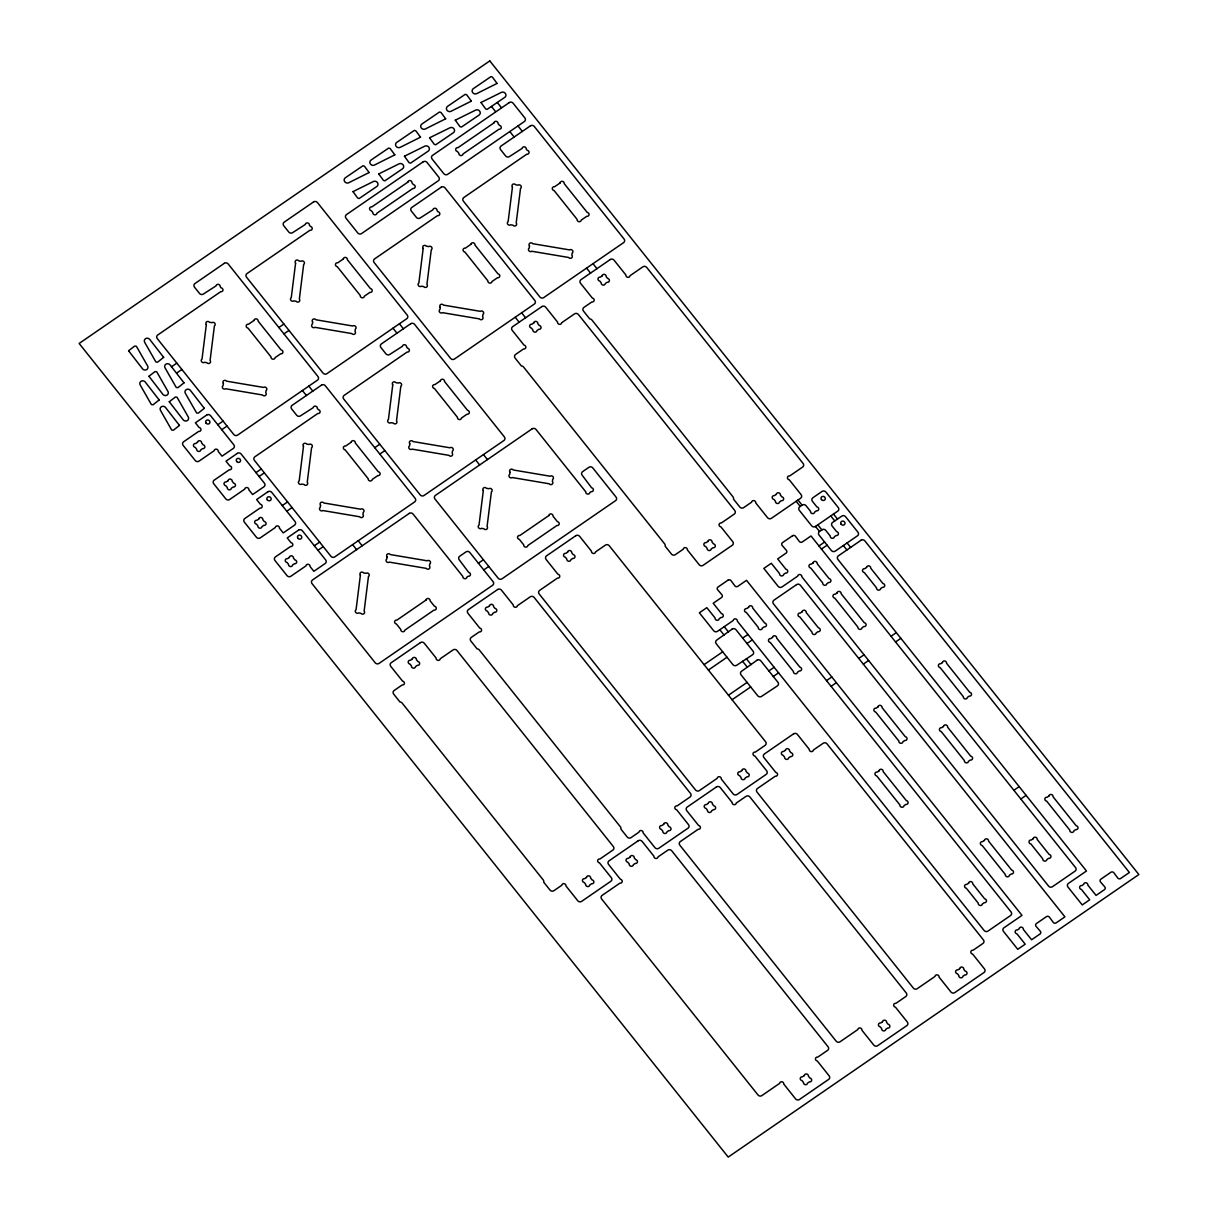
<?xml version="1.0" encoding="UTF-8"?>
<svg xmlns="http://www.w3.org/2000/svg" width="1218" height="1218" viewBox="0 0 1218 1218"><rect width="100%" height="100%" fill="white"/><g stroke="black" fill="none" stroke-linecap="round" stroke-linejoin="round"><path stroke-width="1.5" d="M171.54 366.755L176.838 363.116M176.61 373.119L181.908 369.48M278.861 327.52L283.916 324.049M283.931 333.869L288.986 330.398M217.794 424.747L223.092 421.093M221.752 429.71L227.05 426.072M255.993 472.63L261.276 468.976M259.069 476.497L264.367 472.843M282.272 505.561L287.555 501.923M374.733 447.706L379.788 444.235M286.763 511.21L292.061 507.556M379.803 454.07L384.858 450.584M314.32 545.755L319.618 542.101M317.928 550.277L323.227 546.638M478.369 563.234L483.424 559.747M483.713 569.933L488.768 566.461M815.481 526.45L837.801 511.103A2.756 2.543 24.1 0 0 838.243 507.51L825.911 492.072A2.756 2.543 24.1 0 0 822.089 491.417L812.893 497.751A2.756 2.543 24.1 0 0 812.436 501.329L816.928 506.947A2.101 1.934 24.1 0 1 818.74 509.231A2.101 1.934 24.1 0 1 816.441 510.814L814.659 512.032A2.101 1.934 24.1 0 1 812.36 513.615A2.101 1.934 24.1 0 1 810.549 511.332L806.072 505.729A2.756 2.543 24.1 0 0 802.236 505.074L799.784 506.764A2.756 2.543 24.1 0 0 799.328 510.357L811.66 525.811A2.756 2.543 24.1 0 0 815.481 526.45L819.531 531.429M818.953 545.938L824.616 542.04M821.45 549.074L827.113 545.177M704.08 664.632L722.7 651.828M742.66 638.095L747.959 634.441M708.404 670.052L727.009 657.248M746.984 643.515L752.282 639.861M728.471 695.219L747.091 682.4M768.862 670.935L774.161 667.281M732.079 699.741L750.699 686.937M773.278 676.477L778.576 672.823M826.535 680.634L831.833 676.98M858.766 658.451L864.064 654.797M891.013 636.268L896.311 632.614M831.072 686.328L836.37 682.689M863.318 664.145L868.617 660.491M895.55 641.962L900.848 638.308M1013.878 790.284L1019.177 786.645M1020.836 798.993L1026.119 795.354M833.493 514.057L837.497 519.066M830.767 515.945L834.772 520.939M517.985 125.941L522.355 131.422M497.309 102.51L501.298 107.519M847.089 542.954L850.651 547.445M843.358 545.527L846.936 550.003M491.493 106.514L495.482 111.508M509.794 131.559L514.179 137.055M798.018 500.019L802.114 505.166M817.826 524.851L821.815 529.845M796.161 501.298L800.256 506.444M592.999 263.697L597.003 268.706M586.589 268.112L590.578 273.121M521.624 312.813L525.613 317.822M515.199 317.228L519.203 322.237M724.238 626.676L728.394 631.883M746.36 658.71L751.08 664.617M719.808 629.721L724.071 635.065M742.554 661.237L747.365 667.266M399.413 323.775L403.402 328.784M392.988 328.19L396.992 333.199M483.47 454.588L487.459 459.582M475.659 459.947L479.648 464.956M308.824 386.106L312.813 391.115M302.414 390.521L306.403 395.53M358.214 540.777L362.203 545.786M352.596 544.644L356.585 549.638M128.606 350.799L142.506 368.795A3.091 2.847 24.1 0 0 146.586 369.648A3.091 2.847 24.1 0 0 147.576 365.902L136.37 346.262L134.68 346.079L128.621 350.708M148.961 376.301L162.847 394.297A3.091 2.847 24.1 0 0 166.942 395.15A3.091 2.847 24.1 0 0 167.917 391.42L156.726 371.764L155.021 371.597L148.977 376.21M159.162 399.946L153.087 404.772L151.397 404.589L140.192 384.949A3.091 2.847 24.1 0 1 141.181 381.204A3.091 2.847 24.1 0 1 145.262 382.056L159.162 399.946M163.654 357.346L157.579 362.157L155.889 361.99L144.698 342.334A3.091 2.847 24.1 0 1 145.673 338.604A3.091 2.847 24.1 0 1 149.768 339.457L163.654 357.346M169.272 401.773L183.172 419.768A3.091 2.847 24.1 0 0 187.252 420.621A3.091 2.847 24.1 0 0 188.227 416.876L177.036 397.235L175.346 397.053L169.272 401.773M179.472 425.417L173.398 430.228L171.708 430.061L160.502 410.405A3.091 2.847 24.1 0 1 161.492 406.675A3.091 2.847 24.1 0 1 165.572 407.528L179.472 425.417M184.009 382.848L178.026 387.613L176.245 387.491L165.039 367.851A3.091 2.847 24.1 0 1 166.029 364.106A3.091 2.847 24.1 0 1 170.109 364.958L184.009 382.848M204.319 408.319L198.336 413.085L196.646 413.024L185.349 393.307A3.091 2.847 24.1 0 1 186.339 389.577A3.091 2.847 24.1 0 1 190.419 390.43L204.319 408.319M353.022 191.622L357.696 198.062L359.158 198.519L376.819 186.476A3.091 2.847 24.1 0 0 377.473 182.654A3.091 2.847 24.1 0 0 373.454 181.497L353.022 191.622M369.115 172.545L348.683 182.776A3.091 2.847 24.1 0 1 344.664 181.604A3.091 2.847 24.1 0 1 345.318 177.782L362.979 165.755L364.441 166.211L369.115 172.545M378.737 173.93L383.411 180.371L384.858 180.827L402.519 168.8A3.091 2.847 24.1 0 0 403.173 164.978A3.091 2.847 24.1 0 0 399.154 163.806L378.737 173.93M394.815 154.853L374.383 165.085A3.091 2.847 24.1 0 1 370.363 163.912A3.091 2.847 24.1 0 1 371.018 160.091L388.679 148.063L390.141 148.52L394.815 154.853M404.437 156.239L409.111 162.679L410.557 163.151L428.234 151.108A3.091 2.847 24.1 0 0 428.873 147.287A3.091 2.847 24.1 0 0 424.854 146.13L404.437 156.239M420.514 137.177L400.083 147.393A3.091 2.847 24.1 0 1 396.063 146.236A3.091 2.847 24.1 0 1 396.718 142.415L414.379 130.372L415.84 130.828L420.514 137.177M429.589 137.878L434.263 144.318L435.709 144.775L453.385 132.732A3.091 2.847 24.1 0 0 454.025 128.91A3.091 2.847 24.1 0 0 450.005 127.753L429.604 137.771M445.666 118.801L425.234 129.017A3.091 2.847 24.1 0 1 421.215 127.86A3.091 2.847 24.1 0 1 421.87 124.038L439.531 111.995L440.992 112.467L445.666 118.801M455.288 120.186L459.962 126.626L461.424 127.083L479.085 115.055A3.091 2.847 24.1 0 0 479.725 111.234A3.091 2.847 24.1 0 0 475.72 110.062L455.288 120.186M471.366 101.109L450.934 111.34A3.091 2.847 24.1 0 1 446.93 110.168A3.091 2.847 24.1 0 1 447.569 106.347L465.23 94.319L466.692 94.776L471.366 101.109M480.988 102.495L485.662 108.935L487.124 109.392L504.785 97.364A3.091 2.847 24.1 0 0 505.44 93.542A3.091 2.847 24.1 0 0 501.42 92.37L480.988 102.495M497.081 83.433L476.649 93.649A3.091 2.847 24.1 0 1 472.63 92.492A3.091 2.847 24.1 0 1 473.284 88.67L490.945 76.627L492.392 77.084L497.081 83.433M206.329 324.551L202.021 359.066A2.101 1.934 24.1 0 0 201.686 361.807A2.101 1.934 24.1 0 0 204.594 362.294L206.847 362.675A2.101 1.934 24.1 0 0 209.755 363.162A2.101 1.934 24.1 0 0 210.09 360.437L214.398 325.906A2.101 1.934 24.1 0 0 214.749 323.181A2.101 1.934 24.1 0 0 211.841 322.694L209.587 322.313A2.101 1.934 24.1 0 0 206.679 321.811A2.101 1.934 24.1 0 0 206.329 324.551M223.396 383.426L223.122 385.527A2.101 1.934 24.1 0 0 222.787 388.268A2.101 1.934 24.1 0 0 225.695 388.755L262.525 394.982A2.101 1.934 24.1 0 0 265.433 395.469A2.101 1.934 24.1 0 0 265.768 392.744L266.042 390.628A2.101 1.934 24.1 0 0 266.377 387.903A2.101 1.934 24.1 0 0 263.469 387.415L226.639 381.188A2.101 1.934 24.1 0 0 223.731 380.701A2.101 1.934 24.1 0 0 223.396 383.426M295.593 263.134L291.269 297.649A2.101 1.934 24.1 0 0 290.935 300.389A2.101 1.934 24.1 0 0 293.842 300.876L296.096 301.257A2.101 1.934 24.1 0 0 299.004 301.744A2.101 1.934 24.1 0 0 299.354 299.019L303.663 264.489A2.101 1.934 24.1 0 0 303.998 261.763A2.101 1.934 24.1 0 0 301.09 261.276L298.836 260.896A2.101 1.934 24.1 0 0 295.928 260.393A2.101 1.934 24.1 0 0 295.593 263.134M312.645 322.009L312.387 324.11A2.101 1.934 24.1 0 0 312.036 326.85A2.101 1.934 24.1 0 0 314.96 327.337L351.774 333.565A2.101 1.934 24.1 0 0 354.682 334.052A2.101 1.934 24.1 0 0 355.032 331.326L355.291 329.21A2.101 1.934 24.1 0 0 355.626 326.485A2.101 1.934 24.1 0 0 352.718 325.998L315.904 319.771A2.101 1.934 24.1 0 0 312.996 319.283A2.101 1.934 24.1 0 0 312.645 322.009M303.495 446.336L299.186 480.866A2.101 1.934 24.1 0 0 298.836 483.592A2.101 1.934 24.1 0 0 301.744 484.079L303.998 484.459A2.101 1.934 24.1 0 0 306.906 484.962A2.101 1.934 24.1 0 0 307.256 482.221L311.564 447.706A2.101 1.934 24.1 0 0 311.899 444.966A2.101 1.934 24.1 0 0 308.991 444.479L306.738 444.098A2.101 1.934 24.1 0 0 303.83 443.611A2.101 1.934 24.1 0 0 303.495 446.336M320.547 505.211L320.288 507.327A2.101 1.934 24.1 0 0 319.953 510.053A2.101 1.934 24.1 0 0 322.861 510.54L359.675 516.767A2.101 1.934 24.1 0 0 362.583 517.254A2.101 1.934 24.1 0 0 362.934 514.529L363.192 512.428A2.101 1.934 24.1 0 0 363.543 509.687A2.101 1.934 24.1 0 0 360.619 509.2L323.805 502.973A2.101 1.934 24.1 0 0 320.897 502.486A2.101 1.934 24.1 0 0 320.547 505.211M360.376 575.185L356.067 609.716A2.101 1.934 24.1 0 0 355.732 612.441A2.101 1.934 24.1 0 0 358.64 612.928L360.893 613.309A2.101 1.934 24.1 0 0 363.801 613.811A2.101 1.934 24.1 0 0 364.136 611.071L368.445 576.556A2.101 1.934 24.1 0 0 368.795 573.815A2.101 1.934 24.1 0 0 365.887 573.328L363.634 572.947A2.101 1.934 24.1 0 0 360.726 572.46A2.101 1.934 24.1 0 0 360.376 575.185M392.744 384.918L388.435 419.449A2.101 1.934 24.1 0 0 388.1 422.174A2.101 1.934 24.1 0 0 391.008 422.676L393.262 423.057A2.101 1.934 24.1 0 0 396.17 423.544A2.101 1.934 24.1 0 0 396.505 420.819L400.813 386.289A2.101 1.934 24.1 0 0 401.164 383.548A2.101 1.934 24.1 0 0 398.256 383.061L396.002 382.68A2.101 1.934 24.1 0 0 393.094 382.193A2.101 1.934 24.1 0 0 392.744 384.918M423.179 248.457L418.87 282.987A2.101 1.934 24.1 0 0 418.535 285.712A2.101 1.934 24.1 0 0 421.443 286.215L423.697 286.595A2.101 1.934 24.1 0 0 426.604 287.083A2.101 1.934 24.1 0 0 426.939 284.357L431.263 249.827A2.101 1.934 24.1 0 0 431.598 247.102A2.101 1.934 24.1 0 0 428.69 246.599L426.437 246.219A2.101 1.934 24.1 0 0 423.529 245.732A2.101 1.934 24.1 0 0 423.179 248.457M387.08 556.809L386.822 558.925A2.101 1.934 24.1 0 0 386.487 561.65A2.101 1.934 24.1 0 0 389.395 562.137L426.209 568.364A2.101 1.934 24.1 0 0 429.132 568.852A2.101 1.934 24.1 0 0 429.467 566.126L429.726 564.01A2.101 1.934 24.1 0 0 430.076 561.285A2.101 1.934 24.1 0 0 427.168 560.798L390.339 554.571A2.101 1.934 24.1 0 0 387.431 554.083A2.101 1.934 24.1 0 0 387.08 556.809M409.811 443.794L409.537 445.91A2.101 1.934 24.1 0 0 409.202 448.635A2.101 1.934 24.1 0 0 412.11 449.122L448.94 455.349A2.101 1.934 24.1 0 0 451.848 455.836A2.101 1.934 24.1 0 0 452.183 453.111L452.441 451.01A2.101 1.934 24.1 0 0 452.791 448.27A2.101 1.934 24.1 0 0 449.884 447.782L413.054 441.555A2.101 1.934 24.1 0 0 410.146 441.068A2.101 1.934 24.1 0 0 409.811 443.794M440.246 307.347L439.987 309.448A2.101 1.934 24.1 0 0 439.637 312.173A2.101 1.934 24.1 0 0 442.545 312.676L479.374 318.888A2.101 1.934 24.1 0 0 482.282 319.39A2.101 1.934 24.1 0 0 482.617 316.65L482.891 314.548A2.101 1.934 24.1 0 0 483.226 311.823A2.101 1.934 24.1 0 0 480.318 311.321L443.489 305.109A2.101 1.934 24.1 0 0 440.581 304.607A2.101 1.934 24.1 0 0 440.246 307.347M512.443 187.039L508.134 221.569A2.101 1.934 24.1 0 0 507.784 224.31A2.101 1.934 24.1 0 0 510.692 224.797L512.945 225.178A2.101 1.934 24.1 0 0 515.853 225.665A2.101 1.934 24.1 0 0 516.204 222.94L520.512 188.409A2.101 1.934 24.1 0 0 520.847 185.684A2.101 1.934 24.1 0 0 517.939 185.182L515.686 184.801A2.101 1.934 24.1 0 0 512.778 184.314A2.101 1.934 24.1 0 0 512.443 187.039M483.318 490.595L479.009 525.125A2.101 1.934 24.1 0 0 478.659 527.851A2.101 1.934 24.1 0 0 481.567 528.338L483.82 528.719A2.101 1.934 24.1 0 0 486.728 529.221A2.101 1.934 24.1 0 0 487.078 526.481L491.387 491.95A2.101 1.934 24.1 0 0 491.722 489.225A2.101 1.934 24.1 0 0 488.814 488.738L486.561 488.357A2.101 1.934 24.1 0 0 483.653 487.87A2.101 1.934 24.1 0 0 483.318 490.595M529.495 245.929L529.236 248.03A2.101 1.934 24.1 0 0 528.901 250.756A2.101 1.934 24.1 0 0 531.809 251.258L568.623 257.47A2.101 1.934 24.1 0 0 571.531 257.972A2.101 1.934 24.1 0 0 571.881 255.247L572.14 253.131A2.101 1.934 24.1 0 0 572.475 250.406A2.101 1.934 24.1 0 0 569.567 249.903L532.753 243.691A2.101 1.934 24.1 0 0 529.845 243.189A2.101 1.934 24.1 0 0 529.495 245.929M510.022 472.219L509.763 474.32A2.101 1.934 24.1 0 0 509.413 477.06A2.101 1.934 24.1 0 0 512.336 477.547L549.151 483.774A2.101 1.934 24.1 0 0 552.058 484.262A2.101 1.934 24.1 0 0 552.409 481.536L552.668 479.42A2.101 1.934 24.1 0 0 553.002 476.695A2.101 1.934 24.1 0 0 550.094 476.208L513.28 469.981A2.101 1.934 24.1 0 0 510.357 469.493A2.101 1.934 24.1 0 0 510.022 472.219M732.094 629.143L716.686 640.135A2.756 2.543 24.1 0 0 716.23 643.728L732.886 664.602A2.756 2.543 24.1 0 0 736.707 665.256L752.541 654.766A2.756 2.543 24.1 0 0 753.059 651.128L735.992 629.736A2.756 2.543 24.1 0 0 732.094 629.143M756.941 660.278L741.518 671.285A2.756 2.543 24.1 0 0 741.077 674.879L757.718 695.752A2.756 2.543 24.1 0 0 761.554 696.391L777.373 685.901A2.756 2.543 24.1 0 0 777.906 682.263L760.839 660.872A2.756 2.543 24.1 0 0 756.941 660.278M489.788 60.9L79.14 343.461L728.212 1157.1L1138.86 874.539L489.788 60.9M224.34 263.316L194.941 283.55A2.756 2.543 24.1 0 0 194.484 287.143L199.493 293.416A2.756 2.543 24.1 0 0 203.254 294.117L216.058 285.88A2.101 1.934 24.1 0 1 218.372 284.357A2.101 1.934 24.1 0 1 220.169 286.641L221.128 287.844A2.101 1.934 24.1 0 1 222.955 290.128A2.101 1.934 24.1 0 1 220.656 291.711L157.716 335.011A2.756 2.543 24.1 0 0 157.274 338.604L233.749 434.476A2.756 2.543 24.1 0 0 237.586 435.115L317.517 380.123A2.756 2.543 24.1 0 0 317.959 376.529L228.177 263.971A2.756 2.543 24.1 0 0 224.34 263.316M313.589 201.914L284.19 222.148A2.756 2.543 24.1 0 0 283.748 225.726L288.742 232.014A2.756 2.543 24.1 0 0 292.518 232.699L305.307 224.462A2.101 1.934 24.1 0 1 307.636 222.94A2.101 1.934 24.1 0 1 309.418 225.223L310.392 226.426A2.101 1.934 24.1 0 1 312.204 228.71A2.101 1.934 24.1 0 1 309.905 230.293L246.98 273.593A2.756 2.543 24.1 0 0 246.523 277.186L323.014 373.058A2.756 2.543 24.1 0 0 326.835 373.713L406.766 318.705A2.756 2.543 24.1 0 0 407.223 315.112L317.426 202.553A2.756 2.543 24.1 0 0 313.589 201.914M423.209 161.796L346.46 214.612A2.756 2.543 24.1 0 0 346.003 218.205L357.742 232.912A2.756 2.543 24.1 0 0 361.579 233.552L438.328 180.751A2.756 2.543 24.1 0 0 438.769 177.158L427.046 162.451A2.756 2.543 24.1 0 0 423.209 161.796M509.291 102.571L432.527 155.386A2.756 2.543 24.1 0 0 432.086 158.979L443.824 173.687A2.756 2.543 24.1 0 0 447.645 174.326L524.395 121.511A2.756 2.543 24.1 0 0 524.851 117.933L513.113 103.21A2.756 2.543 24.1 0 0 509.291 102.571M407.863 182.137L371.886 206.893A2.101 1.934 24.1 0 0 369.587 208.476A2.101 1.934 24.1 0 0 371.399 210.76L372.815 212.511A2.101 1.934 24.1 0 0 374.626 214.794A2.101 1.934 24.1 0 0 376.925 213.211L412.902 188.455A2.101 1.934 24.1 0 0 415.201 186.872A2.101 1.934 24.1 0 0 413.374 184.603L411.973 182.837A2.101 1.934 24.1 0 0 410.161 180.569A2.101 1.934 24.1 0 0 407.863 182.137M493.929 122.911L457.968 147.667A2.101 1.934 24.1 0 0 455.669 149.251A2.101 1.934 24.1 0 0 457.481 151.534L458.881 153.285A2.101 1.934 24.1 0 0 460.693 155.569A2.101 1.934 24.1 0 0 462.992 153.986L498.969 129.23A2.101 1.934 24.1 0 0 501.268 127.646A2.101 1.934 24.1 0 0 499.456 125.378L498.055 123.612A2.101 1.934 24.1 0 0 496.228 121.328A2.101 1.934 24.1 0 0 493.929 122.911M441.19 187.237L411.791 207.471A2.756 2.543 24.1 0 0 411.334 211.064L416.343 217.337A2.756 2.543 24.1 0 0 420.103 218.037L432.908 209.8A2.101 1.934 24.1 0 1 435.222 208.278A2.101 1.934 24.1 0 1 437.018 210.547L437.978 211.765A2.101 1.934 24.1 0 1 439.805 214.048A2.101 1.934 24.1 0 1 437.506 215.632L374.565 258.932A2.756 2.543 24.1 0 0 374.124 262.525L450.599 358.397A2.756 2.543 24.1 0 0 454.436 359.036L534.367 304.043A2.756 2.543 24.1 0 0 534.809 300.45L445.027 187.892A2.756 2.543 24.1 0 0 441.19 187.237M530.454 125.819L501.04 146.053A2.756 2.543 24.1 0 0 500.598 149.647L505.592 155.919A2.756 2.543 24.1 0 0 509.368 156.62L522.157 148.383A2.101 1.934 24.1 0 1 524.486 146.86A2.101 1.934 24.1 0 1 526.267 149.129L527.242 150.347A2.101 1.934 24.1 0 1 529.054 152.631A2.101 1.934 24.1 0 1 526.755 154.214L463.83 197.514A2.756 2.543 24.1 0 0 463.373 201.107L539.863 296.979A2.756 2.543 24.1 0 0 543.685 297.618L623.616 242.626A2.756 2.543 24.1 0 0 624.073 239.032L534.276 126.474A2.756 2.543 24.1 0 0 530.454 125.819M254.014 320.441L248.502 324.232A2.101 1.934 24.1 0 0 246.203 325.815A2.101 1.934 24.1 0 0 248.015 328.099L271.005 356.904A2.101 1.934 24.1 0 0 272.817 359.188A2.101 1.934 24.1 0 0 275.116 357.605L280.627 353.814A2.101 1.934 24.1 0 0 282.926 352.23A2.101 1.934 24.1 0 0 281.114 349.947L258.125 321.141A2.101 1.934 24.1 0 0 256.313 318.857A2.101 1.934 24.1 0 0 254.014 320.441M343.263 259.023L337.751 262.814A2.101 1.934 24.1 0 0 335.452 264.397A2.101 1.934 24.1 0 0 337.279 266.681L360.254 295.487A2.101 1.934 24.1 0 0 362.081 297.771A2.101 1.934 24.1 0 0 364.38 296.187L369.891 292.396A2.101 1.934 24.1 0 0 372.19 290.813A2.101 1.934 24.1 0 0 370.363 288.544L347.374 259.723A2.101 1.934 24.1 0 0 345.562 257.44A2.101 1.934 24.1 0 0 343.263 259.023M206.725 415.018L195.398 422.813L199.158 427.548A2.101 1.934 24.1 0 1 200.985 429.817A2.101 1.934 24.1 0 1 198.686 431.4L183.583 441.799A2.756 2.543 24.1 0 0 183.142 445.377L195.2 460.495A2.756 2.543 24.1 0 0 199.021 461.15L214.124 450.751A2.101 1.934 24.1 0 1 216.423 449.168A2.101 1.934 24.1 0 1 218.235 451.452L222.011 456.187L233.354 448.391A2.756 2.543 24.1 0 0 233.795 444.798L210.562 415.658A2.756 2.543 24.1 0 0 206.725 415.018M470.864 244.361L465.352 248.152A2.101 1.934 24.1 0 0 463.053 249.736A2.101 1.934 24.1 0 0 464.865 252.004L487.855 280.825A2.101 1.934 24.1 0 0 489.682 283.109A2.101 1.934 24.1 0 0 491.981 281.525L497.477 277.734A2.101 1.934 24.1 0 0 499.776 276.151A2.101 1.934 24.1 0 0 497.964 273.867L474.974 245.062A2.101 1.934 24.1 0 0 473.163 242.778A2.101 1.934 24.1 0 0 470.864 244.361M560.113 182.944L554.601 186.735A2.101 1.934 24.1 0 0 552.302 188.318A2.101 1.934 24.1 0 0 554.129 190.587L577.119 219.407A2.101 1.934 24.1 0 0 578.931 221.691A2.101 1.934 24.1 0 0 581.23 220.108L586.741 216.317A2.101 1.934 24.1 0 0 589.04 214.733A2.101 1.934 24.1 0 0 587.213 212.45L564.223 183.644A2.101 1.934 24.1 0 0 562.411 181.36A2.101 1.934 24.1 0 0 560.113 182.944M197.514 442.301L195.733 443.535A2.101 1.934 24.1 0 0 193.434 445.118A2.101 1.934 24.1 0 0 195.245 447.387L196.646 449.153A2.101 1.934 24.1 0 0 198.473 451.436A2.101 1.934 24.1 0 0 200.772 449.853L202.553 448.62A2.101 1.934 24.1 0 0 204.852 447.036A2.101 1.934 24.1 0 0 203.025 444.768L201.625 443.002A2.101 1.934 24.1 0 0 199.813 440.733A2.101 1.934 24.1 0 0 197.514 442.301M321.506 385.116L292.092 405.35A2.756 2.543 24.1 0 0 291.65 408.944L296.644 415.216A2.756 2.543 24.1 0 0 300.42 415.901L313.209 407.68A2.101 1.934 24.1 0 1 315.538 406.157A2.101 1.934 24.1 0 1 317.319 408.426L318.294 409.644A2.101 1.934 24.1 0 1 320.106 411.912A2.101 1.934 24.1 0 1 317.807 413.496L254.882 456.796A2.756 2.543 24.1 0 0 254.425 460.389L330.915 556.261A2.756 2.543 24.1 0 0 334.737 556.915L414.668 501.907A2.756 2.543 24.1 0 0 415.125 498.329L325.328 385.756A2.756 2.543 24.1 0 0 321.506 385.116M410.755 323.699L381.356 343.933A2.756 2.543 24.1 0 0 380.899 347.526L385.908 353.799A2.756 2.543 24.1 0 0 389.669 354.484L402.473 346.262A2.101 1.934 24.1 0 1 404.787 344.74A2.101 1.934 24.1 0 1 406.584 347.008L407.543 348.226A2.101 1.934 24.1 0 1 409.37 350.495A2.101 1.934 24.1 0 1 407.071 352.078L344.131 395.393A2.756 2.543 24.1 0 0 343.689 398.971L420.164 494.858A2.756 2.543 24.1 0 0 424.001 495.498L503.932 440.49A2.756 2.543 24.1 0 0 504.374 436.912L414.577 324.353A2.756 2.543 24.1 0 0 410.755 323.699M237.327 453.385L226 461.18L229.776 465.915A2.101 1.934 24.1 0 1 231.587 468.199A2.101 1.934 24.1 0 1 229.288 469.783L214.185 480.166A2.756 2.543 24.1 0 0 213.744 483.759L225.802 498.878A2.756 2.543 24.1 0 0 229.639 499.517L244.727 489.134A2.101 1.934 24.1 0 1 247.026 487.55A2.101 1.934 24.1 0 1 248.853 489.834L252.613 494.554L263.956 486.758A2.756 2.543 24.1 0 0 264.397 483.165L241.164 454.04A2.756 2.543 24.1 0 0 237.327 453.385M228.116 480.684L226.335 481.902A2.101 1.934 24.1 0 0 224.036 483.485A2.101 1.934 24.1 0 0 225.863 485.769L227.264 487.52A2.101 1.934 24.1 0 0 229.075 489.803A2.101 1.934 24.1 0 0 231.374 488.22L233.156 487.002A2.101 1.934 24.1 0 0 235.455 485.419A2.101 1.934 24.1 0 0 233.643 483.135L232.227 481.384A2.101 1.934 24.1 0 0 230.415 479.1A2.101 1.934 24.1 0 0 228.116 480.684M267.945 491.752L256.617 499.563L260.393 504.282A2.101 1.934 24.1 0 1 262.205 506.566A2.101 1.934 24.1 0 1 259.906 508.15L244.803 518.533A2.756 2.543 24.1 0 0 244.361 522.126L256.419 537.245A2.756 2.543 24.1 0 0 260.241 537.899L275.344 527.501A2.101 1.934 24.1 0 1 277.643 525.917A2.101 1.934 24.1 0 1 279.455 528.201L283.231 532.936L294.573 525.125A2.756 2.543 24.1 0 0 295.015 521.532L271.781 492.407A2.756 2.543 24.1 0 0 267.945 491.752M541.888 306.571L512.626 326.698A2.756 2.543 24.1 0 0 512.184 330.291L524.014 345.12A2.101 1.934 24.1 0 1 525.826 347.404A2.101 1.934 24.1 0 1 523.527 348.972L515.549 354.468A2.756 2.543 24.1 0 0 515.092 358.062L521.395 365.948A2.756 2.543 24.1 0 1 523.573 367.06L664.647 543.898A2.756 2.543 24.1 0 1 665.15 546.151L671.438 554.053A2.756 2.543 24.1 0 0 675.274 554.692L683.252 549.211A2.101 1.934 24.1 0 1 685.551 547.628A2.101 1.934 24.1 0 1 687.363 549.897L699.193 564.726A2.756 2.543 24.1 0 0 703.03 565.365L732.277 545.238A2.756 2.543 24.1 0 0 732.734 541.645L720.904 526.831A2.101 1.934 24.1 0 1 719.092 524.547A2.101 1.934 24.1 0 1 721.391 522.964L734.302 514.072A2.756 2.543 24.1 0 0 734.743 510.494L578.398 314.503A2.756 2.543 24.1 0 0 574.576 313.848L561.65 322.74A2.101 1.934 24.1 0 1 559.351 324.323A2.101 1.934 24.1 0 1 557.539 322.039L545.71 307.225A2.756 2.543 24.1 0 0 541.888 306.571M610.233 259.541L580.986 279.668A2.756 2.543 24.1 0 0 580.529 283.261L592.359 298.09A2.101 1.934 24.1 0 1 594.171 300.359A2.101 1.934 24.1 0 1 591.872 301.942L583.894 307.438A2.756 2.543 24.1 0 0 583.452 311.032L589.74 318.918A2.756 2.543 24.1 0 1 591.933 320.029L732.992 496.853A2.756 2.543 24.1 0 1 733.495 499.121L739.798 507.008A2.756 2.543 24.1 0 0 743.619 507.662L751.613 502.166A2.101 1.934 24.1 0 1 753.912 500.583A2.101 1.934 24.1 0 1 755.723 502.867L767.553 517.696A2.756 2.543 24.1 0 0 771.375 518.335L800.637 498.208A2.756 2.543 24.1 0 0 801.079 494.615L789.249 479.785A2.101 1.934 24.1 0 1 787.437 477.517A2.101 1.934 24.1 0 1 789.736 475.934L802.647 467.042A2.756 2.543 24.1 0 0 803.104 463.449L646.758 267.473A2.756 2.543 24.1 0 0 642.921 266.818L630.01 275.71A2.101 1.934 24.1 0 1 627.712 277.293A2.101 1.934 24.1 0 1 625.9 275.009L614.07 260.195A2.756 2.543 24.1 0 0 610.233 259.541M351.165 442.241L345.653 446.032A2.101 1.934 24.1 0 0 343.354 447.6A2.101 1.934 24.1 0 0 345.181 449.884L368.171 478.704A2.101 1.934 24.1 0 0 369.983 480.973A2.101 1.934 24.1 0 0 372.282 479.39L377.793 475.599A2.101 1.934 24.1 0 0 380.092 474.03A2.101 1.934 24.1 0 0 378.265 471.747L355.275 442.926A2.101 1.934 24.1 0 0 353.464 440.657A2.101 1.934 24.1 0 0 351.165 442.241M440.429 380.823L434.917 384.614A2.101 1.934 24.1 0 0 432.618 386.197A2.101 1.934 24.1 0 0 434.43 388.466L457.42 417.287A2.101 1.934 24.1 0 0 459.232 419.555A2.101 1.934 24.1 0 0 461.531 417.972L467.042 414.196A2.101 1.934 24.1 0 0 469.341 412.613A2.101 1.934 24.1 0 0 467.529 410.329L444.54 381.508A2.101 1.934 24.1 0 0 442.728 379.24A2.101 1.934 24.1 0 0 440.429 380.823M533.712 322.998L531.931 324.216A2.101 1.934 24.1 0 0 529.632 325.8A2.101 1.934 24.1 0 0 531.444 328.084L532.86 329.85A2.101 1.934 24.1 0 0 534.672 332.118A2.101 1.934 24.1 0 0 536.971 330.535L538.752 329.317A2.101 1.934 24.1 0 0 541.051 327.733A2.101 1.934 24.1 0 0 539.224 325.45L537.823 323.699A2.101 1.934 24.1 0 0 536.011 321.415A2.101 1.934 24.1 0 0 533.712 322.998M602.057 275.968L600.291 277.186A2.101 1.934 24.1 0 0 597.992 278.77A2.101 1.934 24.1 0 0 599.804 281.053L601.205 282.804A2.101 1.934 24.1 0 0 603.017 285.088A2.101 1.934 24.1 0 0 605.316 283.505L607.097 282.287A2.101 1.934 24.1 0 0 609.396 280.703A2.101 1.934 24.1 0 0 607.584 278.42L606.183 276.669A2.101 1.934 24.1 0 0 604.356 274.385A2.101 1.934 24.1 0 0 602.057 275.968M258.734 519.051L256.952 520.284A2.101 1.934 24.1 0 0 254.653 521.852A2.101 1.934 24.1 0 0 256.465 524.136L257.881 525.902A2.101 1.934 24.1 0 0 259.693 528.17A2.101 1.934 24.1 0 0 261.992 526.587L263.773 525.369A2.101 1.934 24.1 0 0 266.072 523.786A2.101 1.934 24.1 0 0 264.245 521.517L262.844 519.751A2.101 1.934 24.1 0 0 261.033 517.467A2.101 1.934 24.1 0 0 258.734 519.051M298.562 530.135L287.22 537.93L290.995 542.665A2.101 1.934 24.1 0 1 292.807 544.948A2.101 1.934 24.1 0 1 290.508 546.517L275.42 556.915A2.756 2.543 24.1 0 0 274.964 560.508L287.022 575.627A2.756 2.543 24.1 0 0 290.858 576.266L305.962 565.883A2.101 1.934 24.1 0 1 308.261 564.299A2.101 1.934 24.1 0 1 310.072 566.568L313.848 571.303L325.176 563.508A2.756 2.543 24.1 0 0 325.632 559.915L302.384 530.774A2.756 2.543 24.1 0 0 298.562 530.135M289.336 557.433L287.57 558.651A2.101 1.934 24.1 0 0 285.271 560.234A2.101 1.934 24.1 0 0 287.083 562.518L288.483 564.269A2.101 1.934 24.1 0 0 290.295 566.553A2.101 1.934 24.1 0 0 292.594 564.969L294.375 563.751A2.101 1.934 24.1 0 0 296.674 562.168A2.101 1.934 24.1 0 0 294.863 559.884L293.462 558.118A2.101 1.934 24.1 0 0 291.635 555.85A2.101 1.934 24.1 0 0 289.336 557.433M409.248 513.402L312.478 579.996A2.756 2.543 24.1 0 0 312.021 583.589L375.19 662.775A2.756 2.543 24.1 0 0 379.026 663.429L492.635 585.249A2.756 2.543 24.1 0 0 493.092 581.656L469.844 552.515A2.756 2.543 24.1 0 0 466.022 551.876L459.688 556.23A2.756 2.543 24.1 0 0 459.186 559.762L468.702 572.399A2.101 1.934 24.1 0 1 470.452 574.698A2.101 1.934 24.1 0 1 468.154 576.251L466.92 577.088A2.101 1.934 24.1 0 1 464.621 578.672A2.101 1.934 24.1 0 1 462.81 576.403L413.069 514.057A2.756 2.543 24.1 0 0 409.248 513.402M532.175 428.812L435.405 495.406A2.756 2.543 24.1 0 0 434.963 498.999L498.132 578.185A2.756 2.543 24.1 0 0 501.953 578.824L615.577 500.644A2.756 2.543 24.1 0 0 616.019 497.066L592.785 467.925A2.756 2.543 24.1 0 0 588.949 467.286L582.615 471.64A2.756 2.543 24.1 0 0 582.128 475.172L591.628 487.809A2.101 1.934 24.1 0 1 593.379 490.108A2.101 1.934 24.1 0 1 591.095 491.661L589.862 492.498A2.101 1.934 24.1 0 1 587.563 494.082A2.101 1.934 24.1 0 1 585.751 491.798L536.011 429.467A2.756 2.543 24.1 0 0 532.175 428.812M425.98 600.093L396.901 620.114A2.101 1.934 24.1 0 0 394.602 621.698A2.101 1.934 24.1 0 0 396.413 623.966L400.768 629.432A2.101 1.934 24.1 0 0 402.579 631.7A2.101 1.934 24.1 0 0 404.878 630.117L433.973 610.111A2.101 1.934 24.1 0 0 436.272 608.528A2.101 1.934 24.1 0 0 434.445 606.244L430.091 600.794A2.101 1.934 24.1 0 0 428.279 598.51A2.101 1.934 24.1 0 0 425.98 600.093M548.922 515.503L519.827 535.524A2.101 1.934 24.1 0 0 517.528 537.108A2.101 1.934 24.1 0 0 519.355 539.376L523.71 544.842A2.101 1.934 24.1 0 0 525.521 547.11A2.101 1.934 24.1 0 0 527.82 545.527L556.9 525.521A2.101 1.934 24.1 0 0 559.199 523.938A2.101 1.934 24.1 0 0 557.387 521.654L553.033 516.204A2.101 1.934 24.1 0 0 551.221 513.92A2.101 1.934 24.1 0 0 548.922 515.503M420.454 642.602L391.206 662.729A2.756 2.543 24.1 0 0 390.75 666.322L402.579 681.151A2.101 1.934 24.1 0 1 404.406 683.435A2.101 1.934 24.1 0 1 402.107 685.003L394.114 690.499A2.756 2.543 24.1 0 0 393.673 694.093L399.961 701.979A2.756 2.543 24.1 0 1 402.153 703.091L543.213 879.929A2.756 2.543 24.1 0 1 543.715 882.182L550.018 890.084A2.756 2.543 24.1 0 0 553.84 890.723L561.833 885.242A2.101 1.934 24.1 0 1 564.132 883.659A2.101 1.934 24.1 0 1 565.944 885.928L577.774 900.757A2.756 2.543 24.1 0 0 581.595 901.396L610.857 881.269A2.756 2.543 24.1 0 0 611.299 877.676L599.469 862.862A2.101 1.934 24.1 0 1 597.657 860.578A2.101 1.934 24.1 0 1 599.956 858.995L612.867 850.103A2.756 2.543 24.1 0 0 613.324 846.525L456.978 650.534A2.756 2.543 24.1 0 0 453.142 649.879L440.231 658.771A2.101 1.934 24.1 0 1 437.932 660.354A2.101 1.934 24.1 0 1 436.12 658.07L424.29 643.256A2.756 2.543 24.1 0 0 420.454 642.602M497.629 589.512L468.367 609.639A2.756 2.543 24.1 0 0 467.925 613.233L479.74 628.062A2.101 1.934 24.1 0 1 481.567 630.33A2.101 1.934 24.1 0 1 479.268 631.914L471.29 637.41A2.756 2.543 24.1 0 0 470.833 641.003L477.136 648.889A2.756 2.543 24.1 0 1 479.313 650.001L620.388 826.824A2.756 2.543 24.1 0 1 620.891 829.093L627.179 836.979A2.756 2.543 24.1 0 0 631.015 837.634L638.993 832.138A2.101 1.934 24.1 0 1 641.292 830.554A2.101 1.934 24.1 0 1 643.104 832.838L654.934 847.652A2.756 2.543 24.1 0 0 658.755 848.307L688.018 828.179A2.756 2.543 24.1 0 0 688.459 824.586L676.645 809.757A2.101 1.934 24.1 0 1 674.818 807.488A2.101 1.934 24.1 0 1 677.117 805.905L690.043 797.014A2.756 2.543 24.1 0 0 690.484 793.42L534.139 597.429A2.756 2.543 24.1 0 0 530.317 596.79L517.391 605.681A2.101 1.934 24.1 0 1 515.092 607.264A2.101 1.934 24.1 0 1 513.28 604.981L501.451 590.151A2.756 2.543 24.1 0 0 497.629 589.512M575.809 535.707L546.562 555.834A2.756 2.543 24.1 0 0 546.106 559.427L557.935 574.257A2.101 1.934 24.1 0 1 559.747 576.525A2.101 1.934 24.1 0 1 557.448 578.108L539.635 590.38A2.756 2.543 24.1 0 0 539.178 593.958L695.524 789.949A2.756 2.543 24.1 0 0 699.36 790.604L717.174 778.332A2.101 1.934 24.1 0 1 719.473 776.749A2.101 1.934 24.1 0 1 721.3 779.033L733.114 793.862A2.756 2.543 24.1 0 0 736.951 794.501L766.198 774.374A2.756 2.543 24.1 0 0 766.655 770.781L754.825 755.967A2.101 1.934 24.1 0 1 753.013 753.683A2.101 1.934 24.1 0 1 755.312 752.1L765.148 745.325A2.756 2.543 24.1 0 0 765.589 741.747L609.244 545.755A2.756 2.543 24.1 0 0 605.422 545.101L595.587 551.876A2.101 1.934 24.1 0 1 593.288 553.459A2.101 1.934 24.1 0 1 591.461 551.175L579.646 536.362A2.756 2.543 24.1 0 0 575.809 535.707M412.278 659.029L410.512 660.247A2.101 1.934 24.1 0 0 408.213 661.831A2.101 1.934 24.1 0 0 410.024 664.115L411.425 665.881A2.101 1.934 24.1 0 0 413.252 668.149A2.101 1.934 24.1 0 0 415.551 666.566L417.317 665.348A2.101 1.934 24.1 0 0 419.616 663.764A2.101 1.934 24.1 0 0 417.804 661.481L416.404 659.73A2.101 1.934 24.1 0 0 414.577 657.446A2.101 1.934 24.1 0 0 412.278 659.029M489.453 605.94L487.672 607.158A2.101 1.934 24.1 0 0 485.373 608.741A2.101 1.934 24.1 0 0 487.185 611.025L488.585 612.776A2.101 1.934 24.1 0 0 490.412 615.06A2.101 1.934 24.1 0 0 492.711 613.476L494.478 612.258A2.101 1.934 24.1 0 0 496.777 610.675A2.101 1.934 24.1 0 0 494.965 608.391L493.564 606.625A2.101 1.934 24.1 0 0 491.752 604.356A2.101 1.934 24.1 0 0 489.453 605.94M567.634 552.135L565.852 553.353A2.101 1.934 24.1 0 0 563.553 554.936A2.101 1.934 24.1 0 0 565.38 557.22L566.781 558.971A2.101 1.934 24.1 0 0 568.593 561.254A2.101 1.934 24.1 0 0 570.892 559.671L572.673 558.453A2.101 1.934 24.1 0 0 574.972 556.87A2.101 1.934 24.1 0 0 573.16 554.586L571.744 552.835A2.101 1.934 24.1 0 0 569.933 550.551A2.101 1.934 24.1 0 0 567.634 552.135M707.947 541.401L706.166 542.634A2.101 1.934 24.1 0 0 703.867 544.218A2.101 1.934 24.1 0 0 705.679 546.486L707.079 548.252A2.101 1.934 24.1 0 0 708.906 550.521A2.101 1.934 24.1 0 0 711.205 548.953L712.987 547.719A2.101 1.934 24.1 0 0 715.286 546.136A2.101 1.934 24.1 0 0 713.459 543.867L712.058 542.101A2.101 1.934 24.1 0 0 710.246 539.818A2.101 1.934 24.1 0 0 707.947 541.401M776.292 494.371L774.511 495.589A2.101 1.934 24.1 0 0 772.212 497.172A2.101 1.934 24.1 0 0 774.039 499.456L775.44 501.222A2.101 1.934 24.1 0 0 777.251 503.491A2.101 1.934 24.1 0 0 779.55 501.907L781.332 500.689A2.101 1.934 24.1 0 0 783.631 499.106A2.101 1.934 24.1 0 0 781.819 496.822L780.403 495.071A2.101 1.934 24.1 0 0 778.591 492.788A2.101 1.934 24.1 0 0 776.292 494.371M728.075 580.118L717.981 587.061A2.101 1.934 24.1 0 0 717.691 589.847L721.878 594.704A2.101 1.934 24.1 0 1 721.589 597.49L713.2 603.26L721.467 613.613A2.101 1.934 24.1 0 1 723.279 615.897A2.101 1.934 24.1 0 1 720.98 617.48L719.199 618.698A2.101 1.934 24.1 0 1 716.9 620.282A2.101 1.934 24.1 0 1 715.088 617.998L706.836 607.66L699.36 612.791L713.657 630.696A2.756 2.543 24.1 0 0 717.478 631.335L733.251 620.48A2.101 1.934 24.1 0 1 735.55 618.896A2.101 1.934 24.1 0 1 737.362 621.18L984.098 930.461A2.756 2.543 24.1 0 0 987.935 931.115L1010.59 915.51A2.756 2.543 24.1 0 0 1011.047 911.932L746.527 580.331L737.773 586.36A2.101 1.934 24.1 0 1 734.819 585.797L731.028 580.666A2.101 1.934 24.1 0 0 728.075 580.118M792.553 535.737L782.458 542.68A2.101 1.934 24.1 0 0 782.169 545.481L786.356 550.323A2.101 1.934 24.1 0 1 786.067 553.124L777.678 558.895L785.93 569.248A2.101 1.934 24.1 0 1 787.757 571.516A2.101 1.934 24.1 0 1 785.458 573.099L783.676 574.333A2.101 1.934 24.1 0 1 781.377 575.916A2.101 1.934 24.1 0 1 779.566 573.632L771.298 563.279L763.838 568.41L778.119 586.315A2.756 2.543 24.1 0 0 781.956 586.969L797.729 576.114A2.101 1.934 24.1 0 1 800.028 574.531A2.101 1.934 24.1 0 1 801.84 576.799L1048.576 886.095A2.756 2.543 24.1 0 0 1052.398 886.734L1075.068 871.144A2.756 2.543 24.1 0 0 1075.524 867.551L811.005 535.966L802.251 541.98A2.101 1.934 24.1 0 1 799.282 541.431L795.506 536.301A2.101 1.934 24.1 0 0 792.553 535.737M821.937 529.769L819.486 531.459A2.756 2.543 24.1 0 0 819.029 535.052L831.361 550.506A2.756 2.543 24.1 0 0 835.183 551.145L857.487 535.798A2.756 2.543 24.1 0 0 857.944 532.205L845.612 516.752A2.756 2.543 24.1 0 0 841.79 516.112L832.594 522.431A2.756 2.543 24.1 0 0 832.138 526.024L836.614 531.642A2.101 1.934 24.1 0 1 838.441 533.926A2.101 1.934 24.1 0 1 836.142 535.509L834.36 536.727A2.101 1.934 24.1 0 1 832.061 538.31A2.101 1.934 24.1 0 1 830.25 536.027L825.774 530.409A2.756 2.543 24.1 0 0 821.937 529.769M748.583 607.356L746.801 608.574A2.101 1.934 24.1 0 0 744.502 610.157A2.101 1.934 24.1 0 0 746.329 612.441L758.251 627.377A2.101 1.934 24.1 0 0 760.062 629.66A2.101 1.934 24.1 0 0 762.361 628.077L764.143 626.859A2.101 1.934 24.1 0 0 766.442 625.276A2.101 1.934 24.1 0 0 764.63 622.992L752.694 608.041A2.101 1.934 24.1 0 0 750.882 605.772A2.101 1.934 24.1 0 0 748.583 607.356M813.061 562.975L811.279 564.193A2.101 1.934 24.1 0 0 808.98 565.776A2.101 1.934 24.1 0 0 810.792 568.06L822.729 583.011A2.101 1.934 24.1 0 0 824.54 585.279A2.101 1.934 24.1 0 0 826.839 583.711L828.621 582.478A2.101 1.934 24.1 0 0 830.92 580.895A2.101 1.934 24.1 0 0 829.093 578.626L817.171 563.675A2.101 1.934 24.1 0 0 815.36 561.391A2.101 1.934 24.1 0 0 813.061 562.975M796.572 584.625L773.902 600.215A2.756 2.543 24.1 0 0 773.445 603.808L1021.993 915.373L1003.921 927.811A2.756 2.543 24.1 0 0 1003.48 931.405L1017.761 949.309L1025.221 944.178L1016.954 933.825A2.101 1.934 24.1 0 1 1015.142 931.542A2.101 1.934 24.1 0 1 1017.441 929.958L1019.222 928.74A2.101 1.934 24.1 0 1 1021.521 927.157A2.101 1.934 24.1 0 1 1023.333 929.425L1031.6 939.778L1039.989 934.008A2.101 1.934 24.1 0 0 1040.279 931.222L1036.092 926.365A2.101 1.934 24.1 0 1 1036.381 923.579L1046.46 916.636A2.101 1.934 24.1 0 1 1049.429 917.184L1053.205 922.315A2.101 1.934 24.1 0 0 1056.158 922.879L1064.913 916.85L800.393 585.264A2.756 2.543 24.1 0 0 796.572 584.625M861.035 540.244L838.365 555.85A2.756 2.543 24.1 0 0 837.923 559.443L1086.471 871.007L1068.399 883.431A2.756 2.543 24.1 0 0 1067.958 887.024L1082.239 904.928L1089.699 899.798L1081.432 889.445A2.101 1.934 24.1 0 1 1079.62 887.161A2.101 1.934 24.1 0 1 1081.919 885.577L1083.685 884.359A2.101 1.934 24.1 0 1 1085.984 882.776A2.101 1.934 24.1 0 1 1087.811 885.06L1096.063 895.413L1104.452 889.642A2.101 1.934 24.1 0 0 1104.741 886.841L1100.554 881.999A2.101 1.934 24.1 0 1 1100.844 879.198L1110.938 872.255A2.101 1.934 24.1 0 1 1113.891 872.819L1117.682 877.95A2.101 1.934 24.1 0 0 1120.636 878.498L1129.39 872.484L864.871 540.899A2.756 2.543 24.1 0 0 861.035 540.244M802.099 611.832L800.317 613.05A2.101 1.934 24.1 0 0 798.018 614.633A2.101 1.934 24.1 0 0 799.83 616.917L812.056 632.233A2.101 1.934 24.1 0 0 813.868 634.517A2.101 1.934 24.1 0 0 816.167 632.934L817.948 631.7A2.101 1.934 24.1 0 0 820.247 630.132A2.101 1.934 24.1 0 0 818.435 627.849L806.209 612.532A2.101 1.934 24.1 0 0 804.398 610.248A2.101 1.934 24.1 0 0 802.099 611.832M866.561 567.451L864.795 568.684A2.101 1.934 24.1 0 0 862.496 570.268A2.101 1.934 24.1 0 0 864.308 572.536L876.534 587.868A2.101 1.934 24.1 0 0 878.345 590.136A2.101 1.934 24.1 0 0 880.644 588.553L882.426 587.335A2.101 1.934 24.1 0 0 884.725 585.751A2.101 1.934 24.1 0 0 882.898 583.468L870.687 568.151A2.101 1.934 24.1 0 0 868.86 565.883A2.101 1.934 24.1 0 0 866.561 567.451M772.547 637.379L770.766 638.613A2.101 1.934 24.1 0 0 768.467 640.196A2.101 1.934 24.1 0 0 770.278 642.465L793.42 671.468A2.101 1.934 24.1 0 0 795.232 673.752A2.101 1.934 24.1 0 0 797.531 672.169L799.312 670.935A2.101 1.934 24.1 0 0 801.611 669.367A2.101 1.934 24.1 0 0 799.8 667.083L776.658 638.08A2.101 1.934 24.1 0 0 774.846 635.796A2.101 1.934 24.1 0 0 772.547 637.379M837.01 593.014L835.244 594.232A2.101 1.934 24.1 0 0 832.945 595.815A2.101 1.934 24.1 0 0 834.756 598.099L857.898 627.103A2.101 1.934 24.1 0 0 859.71 629.371A2.101 1.934 24.1 0 0 862.009 627.788L863.79 626.57A2.101 1.934 24.1 0 0 866.089 624.986A2.101 1.934 24.1 0 0 864.262 622.702L841.136 593.699A2.101 1.934 24.1 0 0 839.309 591.43A2.101 1.934 24.1 0 0 837.01 593.014M638.278 840.725L609.015 860.852A2.756 2.543 24.1 0 0 608.574 864.445L620.388 879.274A2.101 1.934 24.1 0 1 622.215 881.558A2.101 1.934 24.1 0 1 619.916 883.141L602.088 895.397A2.756 2.543 24.1 0 0 601.646 898.991L757.992 1094.967A2.756 2.543 24.1 0 0 761.829 1095.621L779.642 1083.365A2.101 1.934 24.1 0 1 781.941 1081.782A2.101 1.934 24.1 0 1 783.753 1084.05L795.582 1098.88A2.756 2.543 24.1 0 0 799.404 1099.519L828.666 1079.392A2.756 2.543 24.1 0 0 829.108 1075.799L817.293 1060.985A2.101 1.934 24.1 0 1 815.466 1058.701A2.101 1.934 24.1 0 1 817.765 1057.117L827.601 1050.358A2.756 2.543 24.1 0 0 828.057 1046.764L671.712 850.773A2.756 2.543 24.1 0 0 667.875 850.134L658.04 856.893A2.101 1.934 24.1 0 1 655.741 858.477A2.101 1.934 24.1 0 1 653.929 856.208L642.099 841.379A2.756 2.543 24.1 0 0 638.278 840.725M716.458 786.935L687.196 807.062A2.756 2.543 24.1 0 0 686.754 810.655L698.584 825.469A2.101 1.934 24.1 0 1 700.396 827.753A2.101 1.934 24.1 0 1 698.097 829.336L680.283 841.592A2.756 2.543 24.1 0 0 679.827 845.185L836.172 1041.177A2.756 2.543 24.1 0 0 840.009 1041.816L857.822 1029.56A2.101 1.934 24.1 0 1 860.121 1027.977A2.101 1.934 24.1 0 1 861.948 1030.261L873.763 1045.074A2.756 2.543 24.1 0 0 877.599 1045.729L906.847 1025.602A2.756 2.543 24.1 0 0 907.303 1022.009L895.474 1007.179A2.101 1.934 24.1 0 1 893.662 1004.896A2.101 1.934 24.1 0 1 895.961 1003.327L905.796 996.552A2.756 2.543 24.1 0 0 906.238 992.959L749.892 796.968A2.756 2.543 24.1 0 0 746.071 796.328L736.235 803.088A2.101 1.934 24.1 0 1 733.936 804.672A2.101 1.934 24.1 0 1 732.109 802.403L720.28 787.574A2.756 2.543 24.1 0 0 716.458 786.935M793.618 733.83L764.371 753.957A2.756 2.543 24.1 0 0 763.914 757.55L775.744 772.379A2.101 1.934 24.1 0 1 777.556 774.648A2.101 1.934 24.1 0 1 775.257 776.231L757.444 788.503A2.756 2.543 24.1 0 0 757.002 792.081L913.348 988.072A2.756 2.543 24.1 0 0 917.169 988.727L934.982 976.455A2.101 1.934 24.1 0 1 937.281 974.872A2.101 1.934 24.1 0 1 939.108 977.156L950.938 991.985A2.756 2.543 24.1 0 0 954.76 992.624L984.022 972.497A2.756 2.543 24.1 0 0 984.464 968.904L972.634 954.09A2.101 1.934 24.1 0 1 970.822 951.806A2.101 1.934 24.1 0 1 973.121 950.223L982.956 943.448A2.756 2.543 24.1 0 0 983.398 939.87L827.052 743.878A2.756 2.543 24.1 0 0 823.231 743.224L813.396 749.999A2.101 1.934 24.1 0 1 811.097 751.582A2.101 1.934 24.1 0 1 809.27 749.298L797.455 734.484A2.756 2.543 24.1 0 0 793.618 733.83M586.513 877.432L584.731 878.665A2.101 1.934 24.1 0 0 582.432 880.249A2.101 1.934 24.1 0 0 584.259 882.517L585.66 884.283A2.101 1.934 24.1 0 0 587.472 886.552A2.101 1.934 24.1 0 0 589.771 884.984L591.552 883.75A2.101 1.934 24.1 0 0 593.851 882.167A2.101 1.934 24.1 0 0 592.039 879.898L590.623 878.132A2.101 1.934 24.1 0 0 588.812 875.849A2.101 1.934 24.1 0 0 586.513 877.432M663.673 824.342L661.907 825.56A2.101 1.934 24.1 0 0 659.608 827.144A2.101 1.934 24.1 0 0 661.42 829.428L662.82 831.178A2.101 1.934 24.1 0 0 664.647 833.462A2.101 1.934 24.1 0 0 666.946 831.879L668.712 830.661A2.101 1.934 24.1 0 0 671.011 829.077A2.101 1.934 24.1 0 0 669.2 826.794L667.799 825.043A2.101 1.934 24.1 0 0 665.972 822.759A2.101 1.934 24.1 0 0 663.673 824.342M741.869 770.537L740.087 771.77A2.101 1.934 24.1 0 0 737.788 773.339A2.101 1.934 24.1 0 0 739.6 775.622L741.016 777.389A2.101 1.934 24.1 0 0 742.828 779.657A2.101 1.934 24.1 0 0 745.127 778.074L746.908 776.856A2.101 1.934 24.1 0 0 749.207 775.272A2.101 1.934 24.1 0 0 747.38 773.004L745.979 771.238A2.101 1.934 24.1 0 0 744.168 768.954A2.101 1.934 24.1 0 0 741.869 770.537M630.087 857.152L628.321 858.385A2.101 1.934 24.1 0 0 626.022 859.954A2.101 1.934 24.1 0 0 627.833 862.237L629.234 864.004A2.101 1.934 24.1 0 0 631.061 866.272A2.101 1.934 24.1 0 0 633.36 864.689L635.126 863.471A2.101 1.934 24.1 0 0 637.425 861.887A2.101 1.934 24.1 0 0 635.613 859.619L634.213 857.853A2.101 1.934 24.1 0 0 632.386 855.569A2.101 1.934 24.1 0 0 630.087 857.152M708.282 803.347L706.501 804.58A2.101 1.934 24.1 0 0 704.202 806.164A2.101 1.934 24.1 0 0 706.029 808.432L707.43 810.198A2.101 1.934 24.1 0 0 709.241 812.482A2.101 1.934 24.1 0 0 711.54 810.899L713.322 809.665A2.101 1.934 24.1 0 0 715.621 808.082A2.101 1.934 24.1 0 0 713.794 805.814L712.393 804.047A2.101 1.934 24.1 0 0 710.581 801.779A2.101 1.934 24.1 0 0 708.282 803.347M785.443 750.258L783.661 751.476A2.101 1.934 24.1 0 0 781.362 753.059A2.101 1.934 24.1 0 0 783.189 755.343L784.59 757.094A2.101 1.934 24.1 0 0 786.402 759.377A2.101 1.934 24.1 0 0 788.701 757.794L790.482 756.576A2.101 1.934 24.1 0 0 792.781 754.993A2.101 1.934 24.1 0 0 790.969 752.709L789.553 750.958A2.101 1.934 24.1 0 0 787.741 748.674A2.101 1.934 24.1 0 0 785.443 750.258M877.965 706.942L876.184 708.16A2.101 1.934 24.1 0 0 873.885 709.744A2.101 1.934 24.1 0 0 875.696 712.028L898.838 741.016A2.101 1.934 24.1 0 0 900.65 743.3A2.101 1.934 24.1 0 0 902.949 741.716L904.73 740.498A2.101 1.934 24.1 0 0 907.029 738.915A2.101 1.934 24.1 0 0 905.218 736.631L882.076 707.628A2.101 1.934 24.1 0 0 880.264 705.359A2.101 1.934 24.1 0 0 877.965 706.942M942.443 662.562L940.661 663.78A2.101 1.934 24.1 0 0 938.362 665.363A2.101 1.934 24.1 0 0 940.174 667.647L963.316 696.65A2.101 1.934 24.1 0 0 965.128 698.919A2.101 1.934 24.1 0 0 967.427 697.351L969.208 696.117A2.101 1.934 24.1 0 0 971.507 694.534A2.101 1.934 24.1 0 0 969.695 692.266L946.553 663.262A2.101 1.934 24.1 0 0 944.742 660.978A2.101 1.934 24.1 0 0 942.443 662.562M879.031 770.872L877.249 772.09A2.101 1.934 24.1 0 0 874.95 773.674A2.101 1.934 24.1 0 0 876.762 775.957L899.904 804.946A2.101 1.934 24.1 0 0 901.716 807.23A2.101 1.934 24.1 0 0 904.015 805.646L905.796 804.428A2.101 1.934 24.1 0 0 908.095 802.845A2.101 1.934 24.1 0 0 906.283 800.561L883.141 771.557A2.101 1.934 24.1 0 0 881.33 769.289A2.101 1.934 24.1 0 0 879.031 770.872M943.493 726.491L941.727 727.709A2.101 1.934 24.1 0 0 939.428 729.293A2.101 1.934 24.1 0 0 941.24 731.576L964.382 760.58A2.101 1.934 24.1 0 0 966.194 762.849A2.101 1.934 24.1 0 0 968.493 761.28L970.274 760.047A2.101 1.934 24.1 0 0 972.573 758.464A2.101 1.934 24.1 0 0 970.746 756.195L947.619 727.192A2.101 1.934 24.1 0 0 945.792 724.908A2.101 1.934 24.1 0 0 943.493 726.491M984.448 840.42L982.667 841.638A2.101 1.934 24.1 0 0 980.368 843.221A2.101 1.934 24.1 0 0 982.195 845.505L1005.322 874.509A2.101 1.934 24.1 0 0 1007.134 876.777A2.101 1.934 24.1 0 0 1009.433 875.194L1011.214 873.976A2.101 1.934 24.1 0 0 1013.513 872.392A2.101 1.934 24.1 0 0 1011.701 870.124L988.559 841.12A2.101 1.934 24.1 0 0 986.747 838.837A2.101 1.934 24.1 0 0 984.448 840.42M1048.926 796.039L1047.145 797.272A2.101 1.934 24.1 0 0 1044.846 798.856A2.101 1.934 24.1 0 0 1046.658 801.124L1069.8 830.128A2.101 1.934 24.1 0 0 1071.612 832.412A2.101 1.934 24.1 0 0 1073.911 830.828L1075.692 829.61A2.101 1.934 24.1 0 0 1077.991 828.027A2.101 1.934 24.1 0 0 1076.179 825.743L1053.037 796.739A2.101 1.934 24.1 0 0 1051.225 794.471A2.101 1.934 24.1 0 0 1048.926 796.039M968.615 883.172L966.848 884.405A2.101 1.934 24.1 0 0 964.549 885.988A2.101 1.934 24.1 0 0 966.361 888.257L978.282 903.208A2.101 1.934 24.1 0 0 980.109 905.492A2.101 1.934 24.1 0 0 982.408 903.908L984.174 902.675A2.101 1.934 24.1 0 0 986.473 901.107A2.101 1.934 24.1 0 0 984.662 898.823L972.74 883.872A2.101 1.934 24.1 0 0 970.913 881.588A2.101 1.934 24.1 0 0 968.615 883.172M1033.092 838.806L1031.311 840.024A2.101 1.934 24.1 0 0 1029.012 841.608A2.101 1.934 24.1 0 0 1030.839 843.891L1042.76 858.842A2.101 1.934 24.1 0 0 1044.572 861.111A2.101 1.934 24.1 0 0 1046.871 859.527L1048.652 858.309A2.101 1.934 24.1 0 0 1050.951 856.726A2.101 1.934 24.1 0 0 1049.14 854.442L1037.203 839.491A2.101 1.934 24.1 0 0 1035.391 837.223A2.101 1.934 24.1 0 0 1033.092 838.806M804.322 1075.555L802.555 1076.788A2.101 1.934 24.1 0 0 800.256 1078.372A2.101 1.934 24.1 0 0 802.068 1080.64L803.469 1082.406A2.101 1.934 24.1 0 0 805.281 1084.675A2.101 1.934 24.1 0 0 807.58 1083.106L809.361 1081.873A2.101 1.934 24.1 0 0 811.66 1080.29A2.101 1.934 24.1 0 0 809.848 1078.021L808.447 1076.255A2.101 1.934 24.1 0 0 806.62 1073.987A2.101 1.934 24.1 0 0 804.322 1075.555M882.517 1021.765L880.736 1022.983A2.101 1.934 24.1 0 0 878.437 1024.566A2.101 1.934 24.1 0 0 880.249 1026.85L881.665 1028.601A2.101 1.934 24.1 0 0 883.476 1030.885A2.101 1.934 24.1 0 0 885.775 1029.301L887.557 1028.083A2.101 1.934 24.1 0 0 889.856 1026.5A2.101 1.934 24.1 0 0 888.029 1024.216L886.628 1022.45A2.101 1.934 24.1 0 0 884.816 1020.182A2.101 1.934 24.1 0 0 882.517 1021.765M959.677 968.66L957.896 969.893A2.101 1.934 24.1 0 0 955.597 971.477A2.101 1.934 24.1 0 0 957.424 973.745L958.825 975.511A2.101 1.934 24.1 0 0 960.637 977.78A2.101 1.934 24.1 0 0 962.936 976.197L964.717 974.979A2.101 1.934 24.1 0 0 967.016 973.395A2.101 1.934 24.1 0 0 965.189 971.127L963.788 969.361A2.101 1.934 24.1 0 0 961.976 967.077A2.101 1.934 24.1 0 0 959.677 968.66M297.923 538.265A2.177 1.994 24.1 0 0 301.607 538.051A2.177 1.994 24.1 0 0 299.369 535.113A2.177 1.994 24.1 0 0 297.923 538.265M267.305 499.882A2.177 1.994 24.1 0 0 271.005 499.684A2.177 1.994 24.1 0 0 268.767 496.746A2.177 1.994 24.1 0 0 267.305 499.882M236.703 461.515A2.177 1.994 24.1 0 0 240.388 461.302A2.177 1.994 24.1 0 0 238.149 458.364A2.177 1.994 24.1 0 0 236.703 461.515M206.086 423.148A2.177 1.994 24.1 0 0 209.785 422.935A2.177 1.994 24.1 0 0 207.547 419.997A2.177 1.994 24.1 0 0 206.086 423.148M841.151 524.242A2.177 1.994 24.1 0 0 844.835 524.029A2.177 1.994 24.1 0 0 842.612 521.091A2.177 1.994 24.1 0 0 841.151 524.242M821.45 499.547A2.177 1.994 24.1 0 0 825.149 499.334A2.177 1.994 24.1 0 0 822.911 496.396A2.177 1.994 24.1 0 0 821.45 499.547"/></g></svg>
